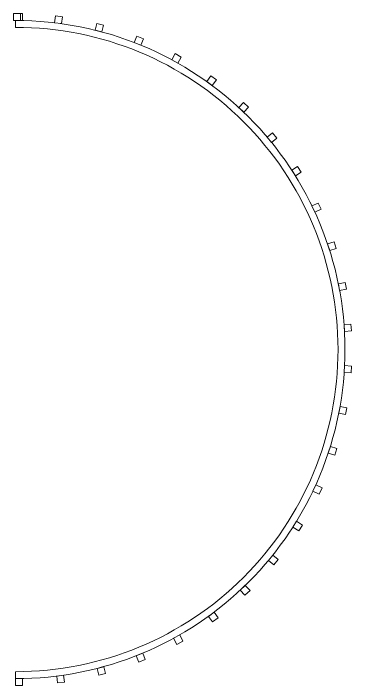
# Model space of a CAD drawing. Header units: millimetres. Extents: x -5080 to 169092, y -130394 to 7197.
# Drawn here: x 16936 to 20651, y -84834 to -77442 of the extents above; entities that cross this region are included whole.
import ezdxf

# ---------------------------------------------------------------- set-up
doc = ezdxf.new("R2010")
doc.units = ezdxf.units.MM
doc.header["$LTSCALE"] = 50
doc.layers.add('pio-Guardrail (Curved)', color=7, linetype='Continuous', lineweight=5)

# ---------------------------------------------------------------- blocks, each defined once
blk = doc.blocks.new('obj-10 (2D)')
at = {"layer": 'pio-Guardrail (Curved)', "color": 0, "flags": 1}
for tag in ['IFC_UUID', 'instanceID']:
    blk.add_attdef(tag, (16935.7, -84834.1), '', height=0.18, dxfattribs=at)
at = {"color": 255, "linetype": 'Continuous', "lineweight": 9, "transparency": 33554687}
blk.add_wipeout([(0, 7200.9), (0, 7200.9), (691.3, 7132.8), (1356, 6931.2), (1968.6, 6603.7), (2505.5, 6163.1), (2946.1, 5626.2), (3273.6, 5013.6), (3475.2, 4348.9), (3543.3, 3657.6), (3475.2, 2966.3), (3273.6, 2301.6), (2946.1, 1689), (2505.5, 1152.1), (1968.6, 711.5), (1356, 384), (691.3, 182.4), (0, 114.3), (0, 38.1), (706.1, 107.6), (1385.1, 313.6), (2010.9, 648.1), (2559.4, 1098.2), (3009.5, 1646.7), (3344, 2272.5), (3550, 2951.5), (3619.5, 3657.6), (3550, 4363.7), (3344, 5042.7), (3009.5, 5668.5), (2559.4, 6217), (2010.9, 6667.1), (1385.1, 7001.6), (706.1, 7207.6), (0, 7277.1)], dxfattribs=at).dxf.layer = 'pio-Guardrail (Curved)'
at = {"layer": 'pio-Guardrail (Curved)', "color": 7, "linetype": 'Continuous', "lineweight": 9, "transparency": 33554687, "flags": 128}
blk.add_lwpolyline([(0, 7200.9), (0, 7200.9, -0.414214), (3543.3, 3657.6, -0.414214), (0, 114.3), (0, 38.1, 0.414214), (3619.5, 3657.6, 0.414214), (0, 7277.1)], format="xyb", close=True, dxfattribs=at)
at = {"color": 255, "linetype": 'Continuous', "lineweight": 5, "transparency": 33554687}
for points in [[(76.2, 7277.1), (0, 7277.1), (0, 7353.3), (76.2, 7353.3)], [(503.8, 7241.9), (428.3, 7252.5), (438.9, 7327.9), (514.4, 7317.3)], [(947, 7151), (873.4, 7171), (893.4, 7244.5), (966.9, 7224.6)], [(1375.4, 7005.6), (1304.9, 7034.5), (1333.9, 7105), (1404.4, 7076.1)], [(1782.4, 6807.8), (1716, 6845.4), (1753.6, 6911.7), (1819.9, 6874.2)], [(2161.4, 6560.9), (2100.3, 6606.4), (2145.8, 6667.5), (2206.9, 6622)], [(2506.8, 6268.5), (2451.8, 6321.3), (2504.6, 6376.3), (2559.5, 6323.5)], [(2812.9, 5935.4), (2764.9, 5994.6), (2824.2, 6042.6), (2872.1, 5983.4)], [(3075.1, 5566.7), (3034.9, 5631.4), (3099.6, 5671.6), (3139.8, 5606.9)], [(3289.2, 5168.1), (3257.4, 5237.4), (3326.7, 5269.2), (3358.5, 5199.9)], [(3452, 4746), (3429.1, 4818.7), (3501.7, 4841.6), (3524.7, 4768.9)], [(3560.8, 4306.8), (3547.1, 4381.8), (3622.1, 4395.5), (3635.8, 4320.5)], [(3614, 3857.5), (3609.8, 3933.6), (3685.8, 3937.8), (3690.1, 3861.7)], [(3610.7, 3405.1), (3616, 3481.1), (3692, 3475.8), (3686.7, 3399.8)], [(3551, 2956.6), (3565.7, 3031.4), (3640.5, 3016.6), (3625.7, 2941.9)], [(3435.8, 2519.1), (3459.7, 2591.4), (3532.1, 2567.5), (3508.1, 2495.1)], [(3266.9, 2099.4), (3299.7, 2168.1), (3368.5, 2135.3), (3335.7, 2066.5)], [(3047, 1704), (3088.1, 1768.1), (3152.3, 1727), (3111.1, 1662.8)], [(2779.4, 1339.1), (2828.3, 1397.6), (2886.8, 1348.8), (2838, 1290.3)], [(2468.5, 1010.5), (2524.2, 1062.4), (2576.2, 1006.7), (2520.5, 954.7)], [(2119, 723.2), (2180.7, 767.8), (2225.3, 706), (2163.6, 661.4)], [(1736.3, 481.8), (1803.2, 518.3), (1839.7, 451.5), (1772.9, 414.9)], [(1326.5, 290), (1397.4, 317.9), (1425.4, 247), (1354.5, 219.1)], [(896.1, 150.8), (969.9, 169.6), (988.7, 95.8), (914.9, 76.9)], [(451.6, 66.4), (527.2, 75.9), (536.7, 0.3), (461.1, -9.2)], [(0, 38.1), (76.2, 38.1), (76.2, -38.1), (0, -38.1)]]:
    blk.add_wipeout(points, dxfattribs=at).dxf.layer = 'pio-Guardrail (Curved)'
at = {"layer": 'pio-Guardrail (Curved)', "color": 7, "linetype": 'Continuous', "lineweight": 5, "transparency": 33554687, "flags": 128}
for points in [[(76.2, 7277.1), (0, 7277.1), (0, 7353.3), (76.2, 7353.3)], [(503.8, 7241.9), (428.3, 7252.5), (438.9, 7327.9), (514.4, 7317.3)], [(947, 7151), (873.4, 7171), (893.4, 7244.5), (966.9, 7224.6)], [(1375.4, 7005.6), (1304.9, 7034.5), (1333.9, 7105), (1404.4, 7076.1)], [(1782.4, 6807.8), (1716, 6845.4), (1753.6, 6911.7), (1819.9, 6874.2)], [(2161.4, 6560.9), (2100.3, 6606.4), (2145.8, 6667.5), (2206.9, 6622)], [(2506.8, 6268.5), (2451.8, 6321.3), (2504.6, 6376.3), (2559.5, 6323.5)], [(2812.9, 5935.4), (2764.9, 5994.6), (2824.2, 6042.6), (2872.1, 5983.4)], [(3075.1, 5566.7), (3034.9, 5631.4), (3099.6, 5671.6), (3139.8, 5606.9)], [(3289.2, 5168.1), (3257.4, 5237.4), (3326.7, 5269.2), (3358.5, 5199.9)], [(3452, 4746), (3429.1, 4818.7), (3501.7, 4841.6), (3524.7, 4768.9)], [(3560.8, 4306.8), (3547.1, 4381.8), (3622.1, 4395.5), (3635.8, 4320.5)], [(3614, 3857.5), (3609.8, 3933.6), (3685.8, 3937.8), (3690.1, 3861.7)], [(3610.7, 3405.1), (3616, 3481.1), (3692, 3475.8), (3686.7, 3399.8)], [(3551, 2956.6), (3565.7, 3031.4), (3640.5, 3016.6), (3625.7, 2941.9)], [(3435.8, 2519.1), (3459.7, 2591.4), (3532.1, 2567.5), (3508.1, 2495.1)], [(3266.9, 2099.4), (3299.7, 2168.1), (3368.5, 2135.3), (3335.7, 2066.5)], [(3047, 1704), (3088.1, 1768.1), (3152.3, 1727), (3111.1, 1662.8)], [(2779.4, 1339.1), (2828.3, 1397.6), (2886.8, 1348.8), (2838, 1290.3)], [(2468.5, 1010.5), (2524.2, 1062.4), (2576.2, 1006.7), (2520.5, 954.7)], [(2119, 723.2), (2180.7, 767.8), (2225.3, 706), (2163.6, 661.4)], [(1736.3, 481.8), (1803.2, 518.3), (1839.7, 451.5), (1772.9, 414.9)], [(1326.5, 290), (1397.4, 317.9), (1425.4, 247), (1354.5, 219.1)], [(896.1, 150.8), (969.9, 169.6), (988.7, 95.8), (914.9, 76.9)], [(451.6, 66.4), (527.2, 75.9), (536.7, 0.3), (461.1, -9.2)], [(0, 38.1), (76.2, 38.1), (76.2, -38.1), (0, -38.1)]]:
    blk.add_lwpolyline(points, close=True, dxfattribs=at)
at = {"color": 255, "linetype": 'Continuous', "lineweight": 5, "transparency": 33554687}
blk.add_wipeout([(52.7, 7276.7), (-23.5, 7277.8), (-22.4, 7354), (53.8, 7352.9)], dxfattribs=at).dxf.layer = 'pio-Guardrail (Curved)'
at = {"layer": 'pio-Guardrail (Curved)', "color": 7, "linetype": 'Continuous', "lineweight": 5, "transparency": 33554687, "flags": 128}
blk.add_lwpolyline([(52.7, 7276.7), (-23.5, 7277.8), (-22.4, 7354), (53.8, 7352.9)], close=True, dxfattribs=at)

msp = doc.modelspace()

# ---------------------------------------------------------------- block references
at = {"layer": 'pio-Guardrail (Curved)', "color": 7, "transparency": 33554687}
msp.add_blockref('obj-10 (2D)', (16959.2, -84796), dxfattribs=at)

doc.saveas('drawing.dxf')
